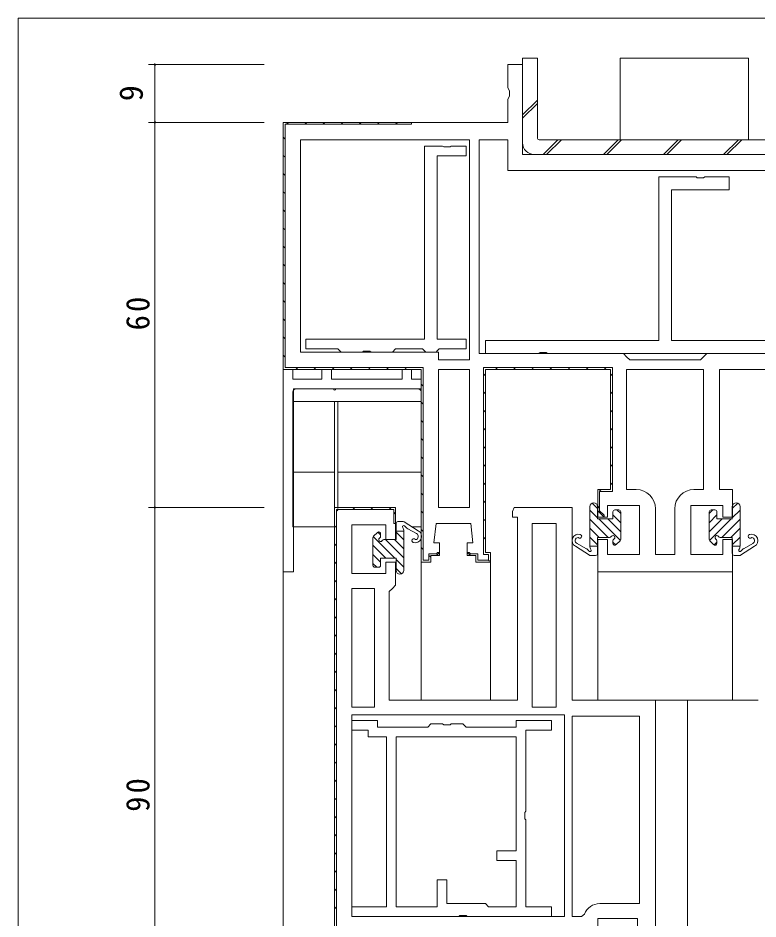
# Model space of a CAD drawing. Units: millimetres on the paper. Extents: x -420 to 373, y -297 to 267.
# Drawn here: x -417.7 to -302.4, y 124.1 to 264.4 of the extents above; entities that cross this region are included whole.
import ezdxf
from ezdxf.enums import TextEntityAlignment as Align

# ---------------------------------------------------------------- set-up
doc = ezdxf.new("R2010")
doc.units = ezdxf.units.MM
for name, color, linetype, lineweight in [('0-1_YKK_ZWAK', 7, 'Continuous', 9), ('0-3_YKK_12', 2, 'Continuous', 9), ('0-4_YKK_D', 6, 'Continuous', 9), ('0-6_YKK_13', 4, 'Continuous', 9), ('0-7_YKK_11', 7, 'Continuous', 9)]:
    doc.layers.add(name, color=color, linetype=linetype, lineweight=lineweight)
doc.styles.add('ＭＳ ゴシック', font='')
doc.styles.get('ＭＳ ゴシック').set_extended_font_data('MS Gothic')

msp = doc.modelspace()

# ---------------------------------------------------------------- linework, layer by layer
at = {"layer": '0-1_YKK_ZWAK'}
for p in [(-417.7, -260.575), (352.3, 264.425)]:
    msp.add_line(p, (-417.7, 264.425), dxfattribs=at)
at = {"layer": '0-3_YKK_12'}
for p, q in [((-354.849, 180.828), (-354.849, 158.168)), ((-344.053, 180.168), (-344.053, 158.168)), ((-376.353, 5.533), (-376.353, 178.968)), ((-327.353, 178.668), (-327.353, 158.168)), ((-306.353, 178.668), (-306.353, 158.168)), ((-318.842, 158.168), (-302.352, 158.168)), ((-313.368, 5.533), (-313.368, 158.168))]:
    msp.add_line(p, q, dxfattribs=at)
at = {"layer": '0-4_YKK_D'}
for p, q in [((-379.353, 257.168), (-397.353, 257.168)), ((-396.353, 257.168), (-396.353, 248.168)), ((-379.353, 248.168), (-397.353, 248.168)), ((-379.353, 248.168), (-397.353, 248.168)), ((-396.353, 188.168), (-396.353, 248.168)), ((-379.353, 188.168), (-397.353, 188.168)), ((-379.353, 188.168), (-397.353, 188.168)), ((-396.353, 188.168), (-396.353, 98.168))]:
    msp.add_line(p, q, dxfattribs=at)
for centre, start, end in [((-396.353, 257.168), 90, 270), ((-396.353, 257.168), 270, 90), ((-396.353, 248.168), 90, 270), ((-396.353, 248.168), 90, 270), ((-396.353, 248.168), 270, 90), ((-396.353, 248.168), 270, 90), ((-396.353, 188.168), 90, 270), ((-396.353, 188.168), 90, 270), ((-396.353, 188.168), 270, 90), ((-396.353, 188.168), 270, 90)]:
    msp.add_arc(centre, 0.106, start, end, dxfattribs=at)
at = {"layer": '0-6_YKK_13'}
for p, q in [((-336.753, 258.168), (-339.053, 258.168)), ((-339.053, 244.968), (-339.053, 258.168)), ((-336.753, 258.168), (-336.753, 245.768)), ((-323.853, 245.468), (-323.853, 258.168)), ((-339.053, 249.33), (-336.753, 251.629)), ((-339.053, 248.799), (-336.753, 251.099)), ((-258.053, 245.468), (-336.453, 245.468)), ((-335.845, 243.168), (-333.545, 245.468)), ((-335.314, 243.168), (-333.014, 245.468)), ((-326.476, 243.168), (-324.176, 245.468)), ((-325.945, 243.168), (-323.645, 245.468)), ((-317.107, 243.168), (-314.807, 245.468)), ((-316.576, 243.168), (-314.276, 245.468)), ((-307.737, 243.168), (-305.437, 245.468)), ((-307.207, 243.168), (-304.907, 245.468)), ((-258.053, 243.168), (-337.253, 243.168)), ((-374.353, 206.668), (-368.553, 206.668)), ((-368.153, 206.668), (-355.353, 206.668)), ((-374.853, 185.168), (-374.853, 206.168)), ((-354.853, 185.168), (-354.853, 206.168)), ((-374.853, 204.668), (-354.853, 204.668)), ((-368.353, 185.168), (-368.353, 204.668)), ((-367.853, 188.034), (-367.853, 204.668)), ((-374.853, 193.668), (-368.353, 193.668)), ((-367.853, 193.668), (-354.853, 193.668)), ((-328.576, 188.303), (-328.576, 182.173)), ((-327.376, 187.992), (-328.23, 188.847)), ((-327.376, 186.403), (-327.376, 188.303)), ((-306.376, 187.992), (-305.521, 188.847)), ((-306.376, 186.403), (-306.376, 188.303)), ((-305.176, 188.303), (-305.176, 182.173)), ((-327.376, 186.578), (-328.576, 187.778)), ((-324.976, 187.503), (-324.976, 186.403)), ((-323.776, 185.806), (-324.976, 187.006)), ((-324.076, 187.803), (-324.676, 187.803)), ((-323.776, 187.221), (-324.358, 187.803)), ((-323.776, 187.503), (-323.776, 183.203)), ((-309.976, 187.221), (-309.393, 187.803)), ((-309.976, 187.503), (-309.976, 183.203)), ((-309.976, 185.806), (-308.776, 187.006)), ((-309.676, 187.803), (-309.076, 187.803)), ((-308.776, 187.503), (-308.776, 186.403)), ((-306.376, 186.578), (-305.176, 187.778)), ((-358.781, 183.168), (-358.781, 185.664)), ((-357.658, 185.964), (-358.481, 185.964)), ((-355.322, 184.54), (-357.514, 185.927)), ((-325.715, 183.503), (-328.576, 186.364)), ((-324.976, 186.403), (-327.378, 186.403)), ((-323.829, 183.032), (-327.201, 186.403)), ((-323.776, 184.392), (-325.787, 186.403)), ((-309.976, 184.392), (-307.964, 186.403)), ((-309.922, 183.032), (-306.55, 186.403)), ((-308.776, 186.403), (-306.373, 186.403)), ((-308.036, 183.503), (-305.176, 186.364)), ((-374.853, 185.168), (-368.353, 185.168)), ((-361.693, 184.28), (-362.293, 183.68)), ((-361.612, 184.338), (-361.184, 183.91)), ((-361.181, 183.688), (-361.181, 184.068)), ((-357.581, 184.498), (-358.781, 184.498)), ((-358.781, 184.336), (-357.581, 183.136)), ((-357.581, 178.368), (-357.581, 184.498)), ((-356.962, 184.871), (-355.601, 184.121)), ((-356.314, 185.168), (-354.853, 185.168)), ((-327.129, 183.503), (-328.576, 184.949)), ((-306.622, 183.503), (-305.176, 184.949)), ((-362.381, 179.168), (-362.381, 183.468)), ((-362.327, 183.639), (-358.956, 180.268)), ((-360.662, 183.168), (-358.781, 183.168)), ((-360.442, 183.168), (-357.581, 180.307)), ((-359.027, 183.168), (-357.581, 181.722)), ((-329.195, 181.8), (-330.556, 182.55)), ((-327.376, 182.335), (-328.576, 183.535)), ((-327.376, 183.503), (-327.376, 181.007)), ((-325.495, 183.503), (-327.376, 183.503)), ((-324.976, 182.984), (-324.976, 182.603)), ((-324.545, 182.333), (-324.973, 182.761)), ((-324.463, 182.391), (-323.863, 182.991)), ((-309.288, 182.391), (-309.888, 182.991)), ((-309.206, 182.333), (-308.779, 182.761)), ((-308.776, 182.984), (-308.776, 182.603)), ((-308.256, 183.503), (-306.376, 183.503)), ((-306.376, 182.335), (-305.176, 183.535)), ((-306.376, 183.503), (-306.376, 181.007)), ((-304.556, 181.8), (-303.196, 182.55)), ((-362.381, 182.279), (-360.37, 180.268)), ((-330.835, 182.131), (-328.643, 180.744)), ((-328.576, 182.173), (-327.376, 182.173)), ((-305.176, 182.173), (-306.376, 182.173)), ((-302.916, 182.131), (-305.108, 180.744)), ((-362.381, 180.865), (-361.181, 179.665)), ((-361.181, 179.168), (-361.181, 180.268)), ((-361.181, 180.268), (-358.779, 180.268)), ((-358.781, 180.268), (-358.781, 178.368)), ((-358.781, 180.093), (-357.581, 178.893)), ((-328.498, 180.707), (-327.676, 180.707)), ((-305.253, 180.707), (-306.076, 180.707)), ((-362.381, 179.451), (-361.798, 178.868)), ((-362.081, 178.868), (-361.481, 178.868)), ((-358.781, 178.679), (-357.927, 177.824))]:
    msp.add_line(p, q, dxfattribs=at)
msp.add_lwpolyline([(-303.853, 245.468), (-303.853, 258.168), (-323.853, 258.168)], dxfattribs=at)
for centre, radius, start, end in [((-336.453, 245.768), 0.3, 180, 270), ((-337.253, 244.968), 1.8, 180, 270), ((-374.353, 206.168), 0.5, 90, 180), ((-368.353, 206.668), 0.2, 180, 0), ((-355.353, 206.168), 0.5, 0, 90), ((-327.976, 188.303), 0.6, 0, 180), ((-305.776, 188.303), 0.6, 0, 180), ((-324.676, 187.503), 0.3, 90, 180), ((-324.076, 187.503), 0.3, 0, 90), ((-309.676, 187.503), 0.3, 90, 180), ((-309.076, 187.503), 0.3, 0, 90), ((-358.481, 185.664), 0.3, 90, 180), ((-357.581, 185.161), 0.2, 31.26997, 213.5573), ((-357.658, 185.664), 0.3, 61.12572, 90), ((-361.481, 184.068), 0.3, 0, 134.99998), ((-358.581, 184.498), 1, 0, 33.5573), ((-356.555, 185.784), 1, 211.26997, 246.00981), ((-355.805, 183.664), 1, 253.39844, 61.12572), ((-355.805, 183.664), 0.5, 275.18523, 66.00981), ((-330.352, 183.007), 1, 73.39844, 241.12572), ((-330.152, 183.678), 0.3, 215.18523, 73.39844), ((-303.599, 183.678), 0.3, 106.60155, 324.81476), ((-303.399, 183.007), 1, 298.87427, 106.60155), ((-362.081, 183.468), 0.3, 134.99998, 180), ((-361.181, 183.168), 0.3, 120, 329.99998), ((-361.481, 183.688), 0.3, 300, 0), ((-360.662, 182.868), 0.3, 90, 149.99998), ((-356.005, 182.993), 0.3, 35.18523, 253.39844), ((-330.352, 183.007), 0.5, 95.18523, 246.00981), ((-325.495, 183.803), 0.3, 270, 329.99998), ((-324.976, 183.503), 0.3, 299.99998, 149.99998), ((-324.676, 182.984), 0.3, 120, 180), ((-324.676, 182.603), 0.3, 180, 314.99998), ((-324.076, 183.203), 0.3, 314.99998, 0), ((-309.676, 183.203), 0.3, 180, 225), ((-309.076, 182.603), 0.3, 225, 0), ((-308.776, 183.503), 0.3, 30, 239.99998), ((-309.076, 182.984), 0.3, 0, 59.99998), ((-308.256, 183.803), 0.3, 210, 270), ((-303.399, 183.007), 0.5, 293.99017, 84.81476), ((-329.601, 180.887), 1, 31.26997, 66.00981), ((-328.576, 181.51), 0.2, 211.26997, 33.5573), ((-327.576, 182.173), 1, 180, 213.5573), ((-305.176, 181.51), 0.2, 146.44269, 328.73001), ((-306.176, 182.173), 1, 326.44269, 0), ((-304.15, 180.887), 1, 113.99017, 148.73001), ((-328.498, 181.007), 0.3, 241.12572, 270), ((-327.676, 181.007), 0.3, 270, 0), ((-306.076, 181.007), 0.3, 180, 270), ((-305.253, 181.007), 0.3, 270, 298.87427), ((-362.081, 179.168), 0.3, 180, 270), ((-361.481, 179.168), 0.3, 270, 0), ((-358.181, 178.368), 0.6, 180, 0)]:
    msp.add_arc(centre, radius, start, end, dxfattribs=at)
at = {"layer": '0-7_YKK_11'}
for p, q in [((-376.353, 209.668), (-376.353, 248.168)), ((-375.838, 248.168), (-375.538, 247.868)), ((-373.009, 248.168), (-372.709, 247.868)), ((-370.181, 248.168), (-369.881, 247.868)), ((-367.353, 248.168), (-367.053, 247.868)), ((-364.524, 248.168), (-364.224, 247.868)), ((-361.696, 248.168), (-361.396, 247.868)), ((-358.867, 248.168), (-358.567, 247.868)), ((-376.353, 245.854), (-376.053, 245.554)), ((-347.353, 245.468), (-347.353, 211.168)), ((-376.353, 243.026), (-376.053, 242.726)), ((-339.053, 243.168), (-256.874, 243.168)), ((-376.353, 240.197), (-376.053, 239.897)), ((-376.353, 237.369), (-376.053, 237.069)), ((-376.353, 234.54), (-376.053, 234.24)), ((-376.353, 231.712), (-376.053, 231.412)), ((-376.353, 228.884), (-376.053, 228.584)), ((-376.353, 226.055), (-376.053, 225.755)), ((-376.353, 223.227), (-376.053, 222.927)), ((-376.353, 220.398), (-376.053, 220.098)), ((-376.353, 217.57), (-376.053, 217.27)), ((-376.353, 214.741), (-376.053, 214.441)), ((-376.353, 211.913), (-376.053, 211.613)), ((-374.407, 209.968), (-374.107, 209.668)), ((-371.579, 209.968), (-371.279, 209.668)), ((-368.75, 209.968), (-368.451, 209.668)), ((-365.922, 209.968), (-365.622, 209.668)), ((-363.094, 209.968), (-362.794, 209.668)), ((-360.265, 209.968), (-359.965, 209.668)), ((-357.437, 209.968), (-357.137, 209.668)), ((-347.353, 209.668), (-347.353, 188.168)), ((-344.853, 209.668), (-344.853, 181.168)), ((-343.295, 209.968), (-342.995, 209.668)), ((-340.466, 209.968), (-340.166, 209.668)), ((-337.638, 209.968), (-337.338, 209.668)), ((-334.809, 209.968), (-334.509, 209.668)), ((-331.981, 209.968), (-331.681, 209.668)), ((-329.153, 209.968), (-328.853, 209.668)), ((-326.324, 209.968), (-326.024, 209.668)), ((-310.853, 190.968), (-310.853, 209.668)), ((-345.153, 208.997), (-344.853, 208.697)), ((-325.353, 208.996), (-325.053, 208.696)), ((-354.853, 207.384), (-354.553, 207.084)), ((-345.153, 206.169), (-344.853, 205.869)), ((-325.353, 206.168), (-325.053, 205.868)), ((-354.853, 204.555), (-354.553, 204.255)), ((-345.153, 203.34), (-344.853, 203.04)), ((-325.353, 203.339), (-325.053, 203.039)), ((-354.853, 201.727), (-354.553, 201.427)), ((-345.153, 200.512), (-344.853, 200.212)), ((-325.353, 200.511), (-325.053, 200.211)), ((-354.853, 198.898), (-354.553, 198.598)), ((-345.153, 197.684), (-344.853, 197.384)), ((-325.353, 197.683), (-325.053, 197.383)), ((-354.853, 196.07), (-354.553, 195.77)), ((-345.153, 194.855), (-344.853, 194.555)), ((-325.353, 194.854), (-325.053, 194.554)), ((-354.853, 193.241), (-354.553, 192.941)), ((-345.153, 192.027), (-344.853, 191.727)), ((-327.072, 190.917), (-326.823, 190.668)), ((-325.353, 192.026), (-325.053, 191.726)), ((-312.353, 190.968), (-310.853, 190.968)), ((-354.853, 190.413), (-354.553, 190.113)), ((-365.524, 188.168), (-365.224, 187.868)), ((-362.696, 188.168), (-362.396, 187.868)), ((-359.867, 188.168), (-359.567, 187.868)), ((-345.153, 189.198), (-344.853, 188.898)), ((-327.353, 188.369), (-327.053, 188.069)), ((-368.06, 187.875), (-367.847, 187.663)), ((-359.153, 187.453), (-358.853, 187.153)), ((-354.853, 187.585), (-354.553, 187.285)), ((-368.353, 185.339), (-368.053, 185.039)), ((-345.153, 186.37), (-344.853, 186.07)), ((-333.853, 185.668), (-333.853, 157.068)), ((-354.853, 184.756), (-354.553, 184.456)), ((-368.353, 182.511), (-368.053, 182.211)), ((-345.153, 183.541), (-344.853, 183.241)), ((-354.853, 181.928), (-354.553, 181.628)), ((-368.353, 179.683), (-368.053, 179.383)), ((-353.579, 180.655), (-353.347, 180.423)), ((-344.441, 180.002), (-344.227, 179.788)), ((-368.353, 176.854), (-368.053, 176.554)), ((-365.653, 157.068), (-365.653, 175.568)), ((-368.353, 174.026), (-368.053, 173.726)), ((-368.353, 171.197), (-368.053, 170.897)), ((-368.353, 168.369), (-368.053, 168.069)), ((-368.353, 165.54), (-368.053, 165.24)), ((-368.353, 162.712), (-368.053, 162.412)), ((-368.353, 159.884), (-368.053, 159.584)), ((-368.353, 157.055), (-368.053, 156.755)), ((-331.353, 124.468), (-331.353, 155.668)), ((-368.353, 154.227), (-368.053, 153.927)), ((-360.253, 152.468), (-360.253, 125.968)), ((-368.353, 151.398), (-368.053, 151.098)), ((-368.353, 148.57), (-368.053, 148.27)), ((-368.353, 145.741), (-368.053, 145.441)), ((-368.353, 142.913), (-368.053, 142.613)), ((-368.353, 140.085), (-368.053, 139.785)), ((-368.353, 137.256), (-368.053, 136.956)), ((-368.353, 134.428), (-368.053, 134.128)), ((-368.353, 131.599), (-368.053, 131.299)), ((-368.353, 128.771), (-368.053, 128.471)), ((-368.353, 125.942), (-368.053, 125.642)), ((-332.553, 124.468), (-365.653, 124.468))]:
    msp.add_line(p, q, dxfattribs=at)
for points in [[(-352.003, 180.668), (-353.353, 180.668), (-353.353, 179.668), (-354.853, 179.668), (-354.853, 209.668), (-376.353, 209.668), (-376.353, 248.168), (-341.353, 248.168), (-341.353, 251.802), (-341.103, 252.235), (-341.103, 253.101), (-341.353, 253.534), (-341.353, 257.168), (-339.053, 257.168), (-339.053, 243.168)], [(-339.053, 243.168), (-256.874, 243.168)], [(-288.853, 209.668), (-308.353, 209.668), (-308.353, 190.968), (-306.353, 190.968), (-306.353, 186.668), (-307.853, 186.668), (-307.853, 188.468), (-312.853, 188.468), (-312.853, 180.868), (-307.853, 180.868), (-307.853, 183.168), (-306.353, 183.168), (-306.353, 178.168), (-327.353, 178.168), (-327.353, 183.168), (-325.853, 183.168), (-325.853, 180.868), (-320.853, 180.868), (-320.853, 188.468), (-325.853, 188.468), (-325.853, 186.668), (-327.353, 186.668), (-327.353, 190.968), (-325.353, 190.968), (-325.353, 209.668), (-344.853, 209.668), (-344.853, 181.168), (-344.053, 181.168), (-344.053, 179.668), (-346.353, 179.668), (-346.353, 180.668), (-347.703, 180.668), (-347.703, 182.668), (-346.83, 182.668), (-347.153, 185.668), (-352.553, 185.668), (-352.875, 182.668), (-352.003, 182.668), (-352.003, 180.668)], [(-310.853, 190.968), (-310.853, 209.668), (-322.853, 209.668), (-322.853, 190.968), (-321.353, 190.968)], [(-368.353, 98.168), (-368.353, 188.168), (-358.853, 188.168)], [(-368.353, 188.168), (-358.853, 188.168), (-358.853, 183.168), (-360.353, 183.168), (-360.353, 185.468), (-365.653, 185.468), (-365.653, 177.868), (-360.353, 177.868), (-360.353, 179.668), (-358.853, 179.668), (-358.853, 176.068), (-359.353, 175.568), (-359.853, 175.068), (-359.853, 158.168), (-339.853, 158.168), (-339.853, 186.668), (-340.653, 186.668), (-340.653, 187.564), (-340.371, 188.168), (-331.353, 188.168), (-331.353, 158.168), (-318.353, 158.168), (-318.353, 118.168)], [(-368.353, 98.168), (-368.353, 188.168), (-358.853, 188.168)], [(-368.353, 188.168), (-358.853, 188.168), (-358.853, 185.668), (-359.153, 185.668), (-359.153, 187.868), (-368.053, 187.868), (-368.053, 98.468), (-360.653, 98.468), (-360.653, 100.668), (-360.353, 100.668), (-360.353, 98.168), (-368.353, 98.168)], [(-318.353, 187.968), (-318.353, 180.868), (-315.353, 180.868), (-315.353, 187.968)], [(-331.353, 124.468), (-331.353, 155.668), (-320.853, 155.668), (-320.853, 126.468), (-327.045, 126.468)], [(-329.402, 124.801), (-329.873, 124.468), (-331.353, 124.468)], [(-321.153, 120.861), (-321.153, 124.168), (-327.353, 124.168), (-327.353, 121.668)]]:
    msp.add_lwpolyline(points, dxfattribs=at)
for points in [[(-376.353, 209.668), (-376.353, 248.168), (-356.353, 248.168), (-356.353, 247.868), (-376.053, 247.868), (-376.053, 209.968), (-354.553, 209.968), (-354.553, 179.968), (-353.653, 179.968), (-353.653, 180.968), (-352.503, 180.968), (-352.303, 181.168), (-352.003, 181.168), (-352.503, 180.668), (-353.353, 180.668), (-353.353, 179.668), (-354.853, 179.668), (-354.853, 209.668)], [(-347.353, 245.468), (-347.353, 211.168), (-352.153, 211.168), (-352.153, 212.368), (-373.653, 212.368), (-373.653, 245.468)], [(-354.353, 214.381), (-354.353, 244.481), (-351.523, 244.481), (-351.332, 244.338), (-350.373, 244.338), (-350.182, 244.481), (-347.853, 244.481), (-347.853, 242.981), (-352.353, 242.981), (-352.353, 214.381), (-347.853, 214.381), (-347.853, 212.881), (-352.053, 212.881), (-352.353, 212.581), (-352.553, 212.381), (-354.153, 212.381), (-354.353, 212.581), (-354.653, 212.881), (-358.853, 212.881), (-359.353, 212.381), (-362.682, 212.381), (-362.873, 212.524), (-363.832, 212.524), (-364.023, 212.381), (-367.353, 212.381), (-367.853, 212.881), (-372.853, 212.881), (-372.853, 214.381)], [(-341.353, 240.668), (-287.853, 240.668), (-287.853, 212.168), (-310.353, 212.168), (-310.853, 211.668), (-311.353, 211.168), (-322.353, 211.168), (-322.853, 211.668), (-323.353, 212.168), (-345.853, 212.168), (-345.853, 245.468), (-341.353, 245.468)], [(-298.524, 212.168), (-335.182, 212.168), (-335.374, 212.311), (-336.332, 212.311), (-336.524, 212.168), (-344.853, 212.168), (-344.853, 214.168), (-317.853, 214.168), (-317.853, 239.668), (-312.024, 239.668), (-311.832, 239.525), (-310.874, 239.525), (-310.682, 239.668), (-306.853, 239.668), (-306.853, 237.668), (-315.853, 237.668), (-315.853, 214.168), (-288.853, 214.168), (-288.853, 212.168), (-297.182, 212.168), (-297.374, 212.311), (-298.332, 212.311)], [(-376.353, 209.668), (-376.353, 178.168), (-374.753, 178.168), (-374.753, 206.668), (-354.853, 206.668), (-354.853, 208.168), (-356.353, 208.168), (-356.353, 209.668), (-357.853, 209.668), (-357.853, 208.168), (-368.853, 208.168), (-368.853, 209.668), (-370.353, 209.668), (-370.353, 208.168), (-374.853, 208.168), (-374.853, 209.668)], [(-347.353, 209.668), (-347.353, 188.168), (-352.153, 188.168), (-352.153, 209.668)], [(-344.853, 209.668), (-344.853, 181.168), (-344.053, 181.168), (-344.053, 179.668), (-346.353, 179.668), (-346.353, 180.668), (-347.203, 180.668), (-347.703, 181.168), (-347.403, 181.168), (-347.203, 180.968), (-346.053, 180.968), (-346.053, 179.968), (-344.353, 179.968), (-344.353, 180.868), (-345.153, 180.868), (-345.153, 209.968), (-325.053, 209.968), (-325.053, 190.668), (-327.053, 190.668), (-327.053, 187.668), (-326.353, 186.968), (-326.353, 186.668), (-327.353, 187.668), (-327.353, 190.968), (-325.353, 190.968), (-325.353, 209.668)], [(-333.853, 185.668), (-333.853, 157.068), (-337.553, 157.068), (-337.553, 185.668)], [(-365.653, 157.068), (-365.653, 175.568), (-362.153, 175.568), (-362.153, 157.068)], [(-332.553, 124.468), (-365.653, 124.468), (-365.653, 155.868), (-332.553, 155.868)], [(-360.253, 152.468), (-360.253, 125.968), (-365.653, 125.968), (-365.653, 124.468), (-349.023, 124.468), (-348.832, 124.611), (-347.873, 124.611), (-347.682, 124.468), (-334.553, 124.468), (-334.553, 125.968), (-338.553, 125.968), (-338.553, 139.497), (-338.695, 139.689), (-338.695, 140.647), (-338.553, 140.839), (-338.553, 153.468), (-334.553, 153.468), (-334.553, 154.968), (-340.053, 154.968), (-340.053, 153.968), (-347.853, 153.968), (-348.353, 154.468), (-350.182, 154.468), (-350.373, 154.325), (-351.332, 154.325), (-351.523, 154.468), (-353.353, 154.468), (-353.853, 153.968), (-361.653, 153.968), (-361.653, 154.968), (-365.653, 154.968), (-365.653, 153.468), (-363.153, 153.468), (-363.153, 152.468)], [(-358.753, 125.968), (-358.753, 152.468), (-340.053, 152.468), (-340.053, 134.668), (-343.053, 134.668), (-343.053, 133.168), (-340.053, 133.168), (-340.053, 125.968), (-344.353, 125.968), (-344.853, 126.468), (-350.853, 126.468), (-350.853, 130.168), (-352.353, 130.168), (-352.353, 125.968)]]:
    msp.add_lwpolyline(points, close=True, dxfattribs=at)
for centre, radius, start, end in [((-321.353, 187.968), 3, 0, 89.99998), ((-312.353, 187.968), 3, 90, 179.99998), ((-327.045, 123.968), 2.5, 90.00002, 160.52878)]:
    msp.add_arc(centre, radius, start, end, dxfattribs=at)

# ---------------------------------------------------------------- texts
at = {"layer": '0-4_YKK_D', "color": 3, "style": 'ＭＳ ゴシック'}
msp.add_text('9', height=3.666, rotation=90, dxfattribs=at).set_placement((-397.153, 251.468), align=Align.BOTTOM_LEFT)
at = {"layer": '0-4_YKK_D', "color": 3, "char_height": 3.666, "attachment_point": 7, "rotation": 90, "style": 'ＭＳ ゴシック'}
for s, insert in [('\\T1.21;\\W0.95;60', (-397.153, 215.768)), ('\\T1.21;\\W0.95;90', (-397.153, 140.768))]:
    msp.add_mtext(s, dxfattribs=dict(at, insert=insert))

doc.saveas('drawing.dxf')
